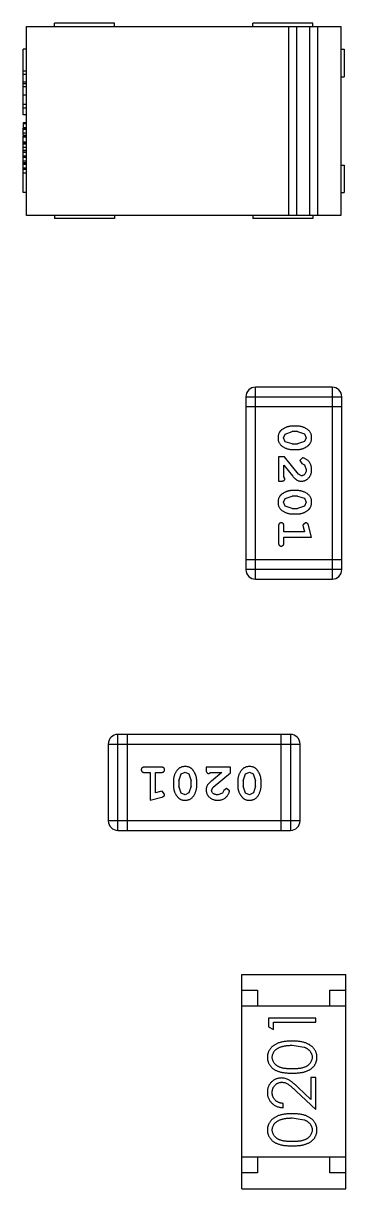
# Model space of a CAD drawing. Header units: inches. Extents: x 4.1 to 94, y -51.8 to -2.2.
# Drawn here: x 71.71 to 72.736, y -18.705 to -15.005 of the extents above; entities that cross this region are included whole.
import ezdxf

# ---------------------------------------------------------------- set-up
doc = ezdxf.new("R2010")
doc.units = ezdxf.units.IN
doc.header["$LTSCALE"] = 1.21
doc.header["$MEASUREMENT"] = 0
doc.layers.get('0').update_dxf_attribs({"linetype": 'CONTINUOUS'})

msp = doc.modelspace()

# ---------------------------------------------------------------- linework, layer by layer
at = {"color": 7, "linetype": 'Continuous'}
for p, q in [((71.7204, -15.6151), (71.7204, -15.0151)), ((71.7204, -15.0151), (72.7204, -15.0151)), ((71.8099, -15.0151), (71.8099, -15.0051)), ((72.0003, -15.0051), (71.8099, -15.0051)), ((72.0003, -15.0151), (72.0003, -15.0051)), ((72.4404, -15.0151), (72.4404, -15.0051)), ((72.6307, -15.0051), (72.4404, -15.0051)), ((72.5548, -15.6151), (72.5548, -15.0151)), ((72.579, -15.0151), (72.579, -15.6151)), ((72.6218, -15.6151), (72.6218, -15.0151)), ((72.6307, -15.0151), (72.6307, -15.0051)), ((72.646, -15.0151), (72.646, -15.6151)), ((72.7204, -15.0151), (72.7204, -15.6151)), ((71.7104, -15.2957), (71.7104, -15.0875)), ((71.7204, -15.0875), (71.7104, -15.0875)), ((72.7204, -15.0875), (72.7304, -15.0875)), ((72.7304, -15.0875), (72.7304, -15.1747)), ((71.7204, -15.1573), (71.7104, -15.1573)), ((71.7204, -15.1675), (71.7104, -15.1675)), ((71.7204, -15.1925), (71.7104, -15.1925)), ((71.7204, -15.1975), (71.7104, -15.1975)), ((71.7204, -15.207), (71.7104, -15.207)), ((72.7204, -15.1747), (72.7304, -15.1747)), ((71.7204, -15.233), (71.7104, -15.233)), ((71.7204, -15.2625), (71.7104, -15.2625)), ((71.7204, -15.2742), (71.7104, -15.2742)), ((71.7204, -15.2957), (71.7104, -15.2957)), ((71.7104, -15.3207), (71.7104, -15.3371)), ((71.7204, -15.3207), (71.7104, -15.3207)), ((71.7204, -15.3246), (71.7104, -15.3246)), ((71.7204, -15.3368), (71.7104, -15.3368)), ((71.7204, -15.3371), (71.7104, -15.3371)), ((71.7104, -15.3609), (71.7104, -15.338)), ((71.7204, -15.338), (71.7104, -15.338)), ((71.7204, -15.3424), (71.7104, -15.3424)), ((71.7204, -15.3536), (71.7104, -15.3536)), ((71.7204, -15.3609), (71.7104, -15.3609)), ((71.7104, -15.4522), (71.7104, -15.3635)), ((71.7204, -15.3635), (71.7104, -15.3635)), ((71.7204, -15.3659), (71.7104, -15.3659)), ((71.7204, -15.367), (71.7104, -15.367)), ((71.7204, -15.3827), (71.7104, -15.3827)), ((71.7204, -15.3834), (71.7104, -15.3834)), ((71.7204, -15.3844), (71.7104, -15.3844)), ((71.7204, -15.3892), (71.7104, -15.3892)), ((71.7104, -15.3979), (71.7204, -15.3979)), ((71.7204, -15.4094), (71.7104, -15.4094)), ((71.7204, -15.414), (71.7104, -15.414)), ((71.7204, -15.4157), (71.7104, -15.4157)), ((71.7204, -15.4273), (71.7104, -15.4273)), ((71.7204, -15.4315), (71.7104, -15.4315)), ((71.7204, -15.4431), (71.7104, -15.4431)), ((71.7204, -15.4476), (71.7104, -15.4476)), ((71.7204, -15.4522), (71.7104, -15.4522)), ((71.7104, -15.5428), (71.7104, -15.4539)), ((71.7204, -15.4539), (71.7104, -15.4539)), ((71.7204, -15.4655), (71.7104, -15.4655)), ((72.7204, -15.4556), (72.7304, -15.4556)), ((72.7304, -15.4556), (72.7304, -15.5428)), ((71.7204, -15.4697), (71.7104, -15.4697)), ((71.7204, -15.4813), (71.7104, -15.4813)), ((71.7204, -15.5428), (71.7104, -15.5428)), ((72.7204, -15.5428), (72.7304, -15.5428)), ((72.7204, -15.6151), (71.7204, -15.6151)), ((71.8099, -15.6151), (71.8099, -15.6251)), ((72.0003, -15.6251), (71.8099, -15.6251)), ((72.0003, -15.6151), (72.0003, -15.6251)), ((72.4404, -15.6151), (72.4404, -15.6251)), ((72.6307, -15.6251), (72.4404, -15.6251)), ((72.6307, -15.6151), (72.6307, -15.6251)), ((72.4487, -16.7699), (72.4487, -16.1603)), ((72.6926, -16.1603), (72.4487, -16.1603)), ((72.6926, -16.1603), (72.6926, -16.7699)), ((72.4183, -16.1908), (72.4183, -16.7394)), ((72.4183, -16.1908), (72.7231, -16.1908)), ((72.7231, -16.7394), (72.7231, -16.1908)), ((72.4183, -16.2213), (72.7231, -16.2213)), ((72.5376, -16.3213), (72.5429, -16.3092)), ((72.5429, -16.3092), (72.5652, -16.3015)), ((72.5827, -16.2842), (72.5649, -16.2842)), ((72.5824, -16.3015), (72.5652, -16.3015)), ((72.5824, -16.3015), (72.6042, -16.3088)), ((72.6042, -16.3088), (72.61, -16.3211)), ((72.5434, -16.3336), (72.5376, -16.3213)), ((72.5652, -16.3408), (72.5434, -16.3336)), ((72.5652, -16.3408), (72.5824, -16.3408)), ((72.6047, -16.3333), (72.5824, -16.3408)), ((72.61, -16.3211), (72.6047, -16.3333)), ((72.5219, -16.3817), (72.5219, -16.4588)), ((72.5408, -16.3817), (72.5219, -16.3817)), ((72.5858, -16.4368), (72.5408, -16.3817)), ((72.5649, -16.3581), (72.5827, -16.3581)), ((72.598, -16.3849), (72.5895, -16.3937)), ((72.5392, -16.4447), (72.5392, -16.4085)), ((72.5392, -16.4085), (72.5662, -16.4421)), ((72.5895, -16.3937), (72.5961, -16.4022)), ((72.5961, -16.4022), (72.6046, -16.4072)), ((72.6046, -16.4072), (72.61, -16.422)), ((72.5219, -16.4588), (72.5298, -16.4588)), ((72.5423, -16.4502), (72.5392, -16.4447)), ((72.5955, -16.4415), (72.5858, -16.4368)), ((72.5827, -16.4887), (72.5649, -16.4887)), ((72.5376, -16.5258), (72.5429, -16.5137)), ((72.5434, -16.5381), (72.5376, -16.5258)), ((72.5429, -16.5137), (72.5652, -16.506)), ((72.5652, -16.5454), (72.5434, -16.5381)), ((72.5824, -16.506), (72.5652, -16.506)), ((72.5824, -16.506), (72.6042, -16.5133)), ((72.6047, -16.5378), (72.5824, -16.5454)), ((72.6042, -16.5133), (72.61, -16.5256)), ((72.61, -16.5256), (72.6047, -16.5378)), ((72.5649, -16.5627), (72.5827, -16.5627)), ((72.5652, -16.5454), (72.5824, -16.5454)), ((72.5219, -16.602), (72.5219, -16.6539)), ((72.5392, -16.6193), (72.5392, -16.602)), ((72.6082, -16.591), (72.599, -16.5989)), ((72.599, -16.5989), (72.6, -16.6043)), ((72.6, -16.6043), (72.6042, -16.6193)), ((72.6273, -16.6366), (72.6174, -16.6)), ((72.6042, -16.6193), (72.5392, -16.6193)), ((72.5392, -16.6539), (72.5392, -16.6366)), ((72.5392, -16.6366), (72.6273, -16.6366)), ((72.7231, -16.709), (72.4183, -16.709)), ((72.7231, -16.7394), (72.4183, -16.7394)), ((72.4487, -16.7699), (72.6926, -16.7699)), ((72.0112, -17.5676), (72.0112, -17.2628)), ((72.5598, -17.2628), (72.0112, -17.2628)), ((72.0417, -17.5676), (72.0417, -17.2628)), ((72.5293, -17.2628), (72.5293, -17.5676)), ((72.5598, -17.2628), (72.5598, -17.5676)), ((71.9807, -17.2933), (71.9807, -17.5371)), ((71.9807, -17.2933), (72.5903, -17.2933)), ((72.5903, -17.5371), (72.5903, -17.2933)), ((72.1486, -17.3664), (72.0967, -17.3664)), ((72.0967, -17.3837), (72.114, -17.3837)), ((72.114, -17.3837), (72.114, -17.4718)), ((72.1313, -17.4487), (72.1313, -17.3837)), ((72.1313, -17.3837), (72.1486, -17.3837)), ((72.2053, -17.4098), (72.2125, -17.388)), ((72.2125, -17.388), (72.2248, -17.3822)), ((72.2248, -17.3822), (72.237, -17.3875)), ((72.237, -17.3875), (72.2446, -17.4098)), ((72.2918, -17.3664), (72.2918, -17.3743)), ((72.3689, -17.3664), (72.2918, -17.3664)), ((72.3004, -17.3869), (72.306, -17.3837)), ((72.306, -17.3837), (72.3421, -17.3837)), ((72.3421, -17.3837), (72.3086, -17.4108)), ((72.3139, -17.4303), (72.3689, -17.3853)), ((72.3689, -17.3853), (72.3689, -17.3664)), ((72.4098, -17.4098), (72.417, -17.388)), ((72.417, -17.388), (72.4293, -17.3822)), ((72.4293, -17.3822), (72.4415, -17.3875)), ((72.4415, -17.3875), (72.4491, -17.4098)), ((72.188, -17.4095), (72.188, -17.4272)), ((72.2053, -17.4098), (72.2053, -17.427)), ((72.2128, -17.4493), (72.2053, -17.427)), ((72.2446, -17.427), (72.2373, -17.4487)), ((72.2446, -17.427), (72.2446, -17.4098)), ((72.2619, -17.4272), (72.2619, -17.4095)), ((72.3925, -17.4095), (72.3925, -17.4272)), ((72.4098, -17.4098), (72.4098, -17.427)), ((72.4174, -17.4493), (72.4098, -17.427)), ((72.4491, -17.427), (72.4419, -17.4487)), ((72.4491, -17.427), (72.4491, -17.4098)), ((72.4664, -17.4272), (72.4664, -17.4095)), ((72.114, -17.4718), (72.1506, -17.462)), ((72.1463, -17.4446), (72.1313, -17.4487)), ((72.1518, -17.4435), (72.1463, -17.4446)), ((72.1596, -17.4528), (72.1518, -17.4435)), ((72.225, -17.4545), (72.2128, -17.4493)), ((72.2373, -17.4487), (72.225, -17.4545)), ((72.3091, -17.44), (72.3139, -17.4303)), ((72.3435, -17.4492), (72.3286, -17.4545)), ((72.3484, -17.4407), (72.3435, -17.4492)), ((72.3569, -17.4341), (72.3484, -17.4407)), ((72.3657, -17.4425), (72.3569, -17.4341)), ((72.4295, -17.4545), (72.4174, -17.4493)), ((72.4419, -17.4487), (72.4295, -17.4545)), ((72.5903, -17.5371), (71.9807, -17.5371)), ((72.0112, -17.5676), (72.5598, -17.5676)), ((72.4056, -18.7052), (72.4056, -18.0252)), ((72.4056, -18.0252), (72.7356, -18.0252)), ((72.7356, -18.7052), (72.7356, -18.0252)), ((72.4056, -18.0752), (72.4556, -18.0752)), ((72.4556, -18.0752), (72.4556, -18.1252)), ((72.6856, -18.1252), (72.6856, -18.0752)), ((72.6856, -18.0752), (72.7356, -18.0752)), ((72.7356, -18.1252), (72.4056, -18.1252)), ((72.4903, -18.1634), (72.4903, -18.1911)), ((72.6403, -18.1634), (72.4903, -18.1634)), ((72.6403, -18.1768), (72.6403, -18.1634)), ((72.4903, -18.1911), (72.5057, -18.1999)), ((72.5057, -18.1999), (72.5057, -18.1768)), ((72.5057, -18.1768), (72.6403, -18.1768)), ((72.5653, -18.2499), (72.6031, -18.2556)), ((72.625, -18.3518), (72.625, -18.4216)), ((72.6403, -18.3518), (72.625, -18.3518)), ((72.6403, -18.4537), (72.6403, -18.3518)), ((72.625, -18.4216), (72.5849, -18.3841)), ((72.5783, -18.3956), (72.6403, -18.4537)), ((72.5365, -18.448), (72.5365, -18.4345)), ((72.5653, -18.4807), (72.6031, -18.4863)), ((72.7356, -18.6052), (72.4056, -18.6052)), ((72.4556, -18.6052), (72.4556, -18.6552)), ((72.6856, -18.6552), (72.6856, -18.6052)), ((72.4556, -18.6552), (72.4056, -18.6552)), ((72.7356, -18.6552), (72.6856, -18.6552)), ((72.4056, -18.7052), (72.7356, -18.7052))]:
    msp.add_line(p, q, dxfattribs=at)
for centre, start, end in [((72.4487, -16.1908), 90, 180), ((72.6926, -16.1908), 0, 90), ((72.4487, -16.7394), 180, 270), ((72.6926, -16.7394), 270, 0), ((72.0112, -17.2933), 90, 180), ((72.5598, -17.2933), 0, 90), ((72.0112, -17.5371), 180, 270), ((72.5598, -17.5371), 270, 0)]:
    msp.add_arc(centre, 0.0305, start, end, dxfattribs=at)
for points, knots in [([(72.5649, -16.2842), (72.5639, -16.2842), (72.5617, -16.2843), (72.5586, -16.2846), (72.5554, -16.2851), (72.5523, -16.2858), (72.5493, -16.2866), (72.5463, -16.2878), (72.5433, -16.289), (72.5405, -16.2905), (72.5377, -16.2921), (72.5352, -16.2937), (72.5329, -16.2953), (72.5308, -16.297), (72.5289, -16.2987), (72.5272, -16.3004), (72.5258, -16.3021), (72.5242, -16.3045), (72.5226, -16.3077), (72.5213, -16.3119), (72.5205, -16.3164), (72.5204, -16.3196), (72.5203, -16.3213)], [0, 0, 0, 0, 0.049886, 0.09882, 0.148132, 0.19689, 0.246038, 0.295176, 0.345305, 0.395692, 0.445312, 0.491875, 0.535813, 0.577009, 0.616081, 0.652689, 0.687585, 0.720206, 0.785062, 0.85223, 0.923759, 1, 1, 1, 1]), ([(72.6273, -16.321), (72.6273, -16.3196), (72.6272, -16.3168), (72.6265, -16.3127), (72.6253, -16.3088), (72.6238, -16.3053), (72.6217, -16.302), (72.6192, -16.2989), (72.6162, -16.2961), (72.6128, -16.2937), (72.6092, -16.2915), (72.6056, -16.2895), (72.6019, -16.2879), (72.5981, -16.2866), (72.5943, -16.2855), (72.5905, -16.2848), (72.5866, -16.2843), (72.584, -16.2842), (72.5827, -16.2842)], [0, 0, 0, 0, 0.06692, 0.130834, 0.19258, 0.252759, 0.312631, 0.373411, 0.436359, 0.501894, 0.568244, 0.632472, 0.69556, 0.757163, 0.818592, 0.878885, 0.939235, 1, 1, 1, 1]), ([(72.5203, -16.3213), (72.5204, -16.3227), (72.5204, -16.3255), (72.5211, -16.3296), (72.5223, -16.3334), (72.5239, -16.337), (72.5259, -16.3403), (72.5284, -16.3434), (72.5313, -16.3462), (72.5347, -16.3486), (72.5383, -16.3508), (72.542, -16.3528), (72.5457, -16.3544), (72.5495, -16.3558), (72.5533, -16.3568), (72.5571, -16.3576), (72.561, -16.3581), (72.5636, -16.3581), (72.5649, -16.3581)], [0, 0, 0, 0, 0.067217, 0.131051, 0.19272, 0.252824, 0.312745, 0.373449, 0.436041, 0.501494, 0.567761, 0.632087, 0.695096, 0.757109, 0.817993, 0.878657, 0.939311, 1, 1, 1, 1]), ([(72.5827, -16.3581), (72.5838, -16.3581), (72.5859, -16.3581), (72.5891, -16.3578), (72.5922, -16.3573), (72.5953, -16.3566), (72.5984, -16.3557), (72.6014, -16.3546), (72.6044, -16.3533), (72.6072, -16.3518), (72.61, -16.3502), (72.6125, -16.3485), (72.6148, -16.3469), (72.617, -16.3452), (72.6188, -16.3435), (72.6205, -16.3418), (72.6219, -16.3401), (72.6234, -16.3377), (72.625, -16.3345), (72.6264, -16.3303), (72.6272, -16.3258), (72.6272, -16.3226), (72.6273, -16.321)], [0, 0, 0, 0, 0.049855, 0.099516, 0.148482, 0.19758, 0.246804, 0.296268, 0.346517, 0.397047, 0.446826, 0.49336, 0.537801, 0.579207, 0.617974, 0.654833, 0.689171, 0.722088, 0.786392, 0.853518, 0.924186, 1, 1, 1, 1]), ([(72.6273, -16.4222), (72.6272, -16.4205), (72.6271, -16.4171), (72.6263, -16.4122), (72.6248, -16.4074), (72.6228, -16.4029), (72.6204, -16.3988), (72.6175, -16.3951), (72.6143, -16.392), (72.6107, -16.3895), (72.6072, -16.3875), (72.6038, -16.386), (72.6008, -16.3851), (72.5989, -16.385), (72.598, -16.3849)], [0, 0, 0, 0, 0.098286, 0.193983, 0.289056, 0.384352, 0.477435, 0.566197, 0.652355, 0.737986, 0.818188, 0.887401, 0.94802, 1, 1, 1, 1]), ([(72.5945, -16.4588), (72.5956, -16.4588), (72.5978, -16.4587), (72.6011, -16.4583), (72.6042, -16.4574), (72.6072, -16.4563), (72.61, -16.4548), (72.6127, -16.4531), (72.6153, -16.451), (72.6178, -16.4486), (72.62, -16.4459), (72.622, -16.4431), (72.6236, -16.44), (72.625, -16.4368), (72.626, -16.4334), (72.6268, -16.4298), (72.6272, -16.426), (72.6273, -16.4235), (72.6273, -16.4222)], [0, 0, 0, 0, 0.060981, 0.120256, 0.178148, 0.236115, 0.293993, 0.352864, 0.413358, 0.476056, 0.539296, 0.602396, 0.665116, 0.728325, 0.792919, 0.859317, 0.928302, 1, 1, 1, 1]), ([(72.61, -16.422), (72.6099, -16.4234), (72.6099, -16.4261), (72.609, -16.4299), (72.6076, -16.4333), (72.6057, -16.4362), (72.6034, -16.4385), (72.601, -16.4403), (72.5983, -16.4413), (72.5964, -16.4415), (72.5955, -16.4415)], [0, 0, 0, 0, 0.156344, 0.299348, 0.4327, 0.561, 0.682299, 0.791883, 0.89611, 1, 1, 1, 1]), ([(72.5298, -16.4588), (72.5308, -16.4588), (72.5328, -16.4588), (72.5355, -16.4583), (72.5378, -16.4577), (72.5395, -16.4566), (72.5408, -16.4553), (72.5417, -16.4538), (72.5423, -16.452), (72.5423, -16.4508), (72.5423, -16.4502)], [0, 0, 0, 0, 0.1844, 0.34094, 0.473574, 0.586824, 0.690029, 0.789175, 0.890445, 1, 1, 1, 1]), ([(72.5662, -16.4421), (72.567, -16.4429), (72.5685, -16.4446), (72.5707, -16.447), (72.5728, -16.4491), (72.5748, -16.451), (72.5767, -16.4526), (72.5785, -16.454), (72.5801, -16.4551), (72.5821, -16.4562), (72.5847, -16.4573), (72.5879, -16.4582), (72.5912, -16.4587), (72.5934, -16.4588), (72.5945, -16.4588)], [0, 0, 0, 0, 0.103002, 0.197728, 0.285279, 0.365235, 0.437224, 0.502446, 0.560545, 0.611446, 0.707576, 0.80349, 0.900532, 1, 1, 1, 1]), ([(72.5649, -16.4887), (72.5639, -16.4887), (72.5617, -16.4888), (72.5586, -16.4891), (72.5554, -16.4896), (72.5523, -16.4903), (72.5493, -16.4911), (72.5463, -16.4923), (72.5433, -16.4935), (72.5405, -16.495), (72.5377, -16.4966), (72.5352, -16.4982), (72.5329, -16.4999), (72.5308, -16.5015), (72.5289, -16.5032), (72.5272, -16.5049), (72.5258, -16.5066), (72.5242, -16.509), (72.5226, -16.5122), (72.5213, -16.5164), (72.5205, -16.5209), (72.5204, -16.5241), (72.5203, -16.5258)], [0, 0, 0, 0, 0.049886, 0.09882, 0.148132, 0.19689, 0.246038, 0.295176, 0.345305, 0.395692, 0.445312, 0.491875, 0.535813, 0.577009, 0.616081, 0.652689, 0.687585, 0.720206, 0.785062, 0.85223, 0.923759, 1, 1, 1, 1]), ([(72.6273, -16.5255), (72.6273, -16.5241), (72.6272, -16.5213), (72.6265, -16.5172), (72.6253, -16.5134), (72.6238, -16.5098), (72.6217, -16.5065), (72.6192, -16.5034), (72.6162, -16.5006), (72.6128, -16.4982), (72.6092, -16.496), (72.6056, -16.4941), (72.6019, -16.4924), (72.5981, -16.4911), (72.5943, -16.49), (72.5905, -16.4893), (72.5866, -16.4888), (72.584, -16.4887), (72.5827, -16.4887)], [0, 0, 0, 0, 0.06692, 0.130834, 0.19258, 0.252759, 0.312631, 0.373411, 0.436359, 0.501894, 0.568244, 0.632472, 0.69556, 0.757163, 0.818592, 0.878885, 0.939235, 1, 1, 1, 1]), ([(72.5203, -16.5258), (72.5204, -16.5272), (72.5204, -16.53), (72.5211, -16.5341), (72.5223, -16.538), (72.5239, -16.5415), (72.5259, -16.5449), (72.5284, -16.5479), (72.5313, -16.5507), (72.5347, -16.5532), (72.5383, -16.5553), (72.542, -16.5573), (72.5457, -16.559), (72.5495, -16.5603), (72.5533, -16.5613), (72.5571, -16.5621), (72.561, -16.5626), (72.5636, -16.5626), (72.5649, -16.5627)], [0, 0, 0, 0, 0.067217, 0.131051, 0.19272, 0.252824, 0.312745, 0.373449, 0.436041, 0.501494, 0.567761, 0.632087, 0.695096, 0.757109, 0.817993, 0.878657, 0.939311, 1, 1, 1, 1]), ([(72.5827, -16.5627), (72.5838, -16.5626), (72.5859, -16.5626), (72.5891, -16.5623), (72.5922, -16.5618), (72.5953, -16.5611), (72.5984, -16.5602), (72.6014, -16.5591), (72.6044, -16.5578), (72.6072, -16.5563), (72.61, -16.5547), (72.6125, -16.553), (72.6148, -16.5514), (72.617, -16.5497), (72.6188, -16.548), (72.6205, -16.5463), (72.6219, -16.5446), (72.6234, -16.5422), (72.625, -16.539), (72.6264, -16.5349), (72.6272, -16.5303), (72.6272, -16.5272), (72.6273, -16.5255)], [0, 0, 0, 0, 0.049855, 0.099516, 0.148482, 0.19758, 0.246804, 0.296268, 0.346517, 0.397047, 0.446826, 0.49336, 0.537801, 0.579207, 0.617974, 0.654833, 0.689171, 0.722088, 0.786392, 0.853518, 0.924186, 1, 1, 1, 1]), ([(72.5305, -16.591), (72.5299, -16.591), (72.5288, -16.5911), (72.5271, -16.5916), (72.5256, -16.5924), (72.5242, -16.5936), (72.5231, -16.5951), (72.5224, -16.5971), (72.522, -16.5994), (72.5219, -16.6011), (72.5219, -16.602)], [0, 0, 0, 0, 0.115051, 0.223278, 0.329269, 0.437893, 0.554681, 0.682591, 0.83103, 1, 1, 1, 1]), ([(72.5392, -16.602), (72.5392, -16.6011), (72.5391, -16.5994), (72.5387, -16.5971), (72.5379, -16.5951), (72.5369, -16.5936), (72.5355, -16.5924), (72.534, -16.5916), (72.5323, -16.5911), (72.5312, -16.591), (72.5305, -16.591)], [0, 0, 0, 0, 0.169102, 0.317658, 0.446239, 0.563118, 0.671828, 0.776546, 0.884858, 1, 1, 1, 1]), ([(72.6174, -16.6), (72.6172, -16.5992), (72.6167, -16.5976), (72.6158, -16.5955), (72.6149, -16.5939), (72.6139, -16.5927), (72.6127, -16.5919), (72.6114, -16.5914), (72.6099, -16.591), (72.6088, -16.591), (72.6082, -16.591)], [0, 0, 0, 0, 0.187321, 0.344927, 0.475328, 0.579604, 0.674244, 0.773631, 0.882025, 1, 1, 1, 1]), ([(72.5219, -16.6539), (72.5219, -16.6548), (72.522, -16.6565), (72.5224, -16.6588), (72.5231, -16.6608), (72.5242, -16.6623), (72.5256, -16.6635), (72.5271, -16.6643), (72.5288, -16.6648), (72.5299, -16.6649), (72.5305, -16.6649)], [0, 0, 0, 0, 0.169012, 0.317488, 0.445429, 0.560977, 0.67065, 0.776666, 0.88492, 1, 1, 1, 1]), ([(72.5305, -16.6649), (72.5312, -16.6649), (72.5323, -16.6648), (72.534, -16.6643), (72.5355, -16.6635), (72.5368, -16.6623), (72.5379, -16.6608), (72.5387, -16.6588), (72.5391, -16.6565), (72.5392, -16.6548), (72.5392, -16.6539)], [0, 0, 0, 0, 0.11517, 0.223509, 0.328254, 0.438012, 0.553651, 0.682263, 0.830856, 1, 1, 1, 1]), ([(72.0967, -17.3664), (72.0958, -17.3665), (72.0941, -17.3665), (72.0918, -17.367), (72.0899, -17.3677), (72.0883, -17.3688), (72.0871, -17.3701), (72.0863, -17.3716), (72.0858, -17.3733), (72.0857, -17.3745), (72.0857, -17.3751)], [0, 0, 0, 0, 0.169012, 0.317488, 0.445429, 0.560977, 0.67065, 0.776666, 0.88492, 1, 1, 1, 1]), ([(72.0857, -17.3751), (72.0857, -17.3757), (72.0858, -17.3769), (72.0863, -17.3786), (72.0871, -17.3801), (72.0883, -17.3814), (72.0899, -17.3825), (72.0918, -17.3832), (72.0941, -17.3837), (72.0958, -17.3837), (72.0967, -17.3837)], [0, 0, 0, 0, 0.11517, 0.223509, 0.328254, 0.438012, 0.553651, 0.682263, 0.830856, 1, 1, 1, 1]), ([(72.1596, -17.3751), (72.1596, -17.3745), (72.1596, -17.3733), (72.159, -17.3716), (72.1582, -17.3701), (72.1571, -17.3688), (72.1555, -17.3677), (72.1535, -17.367), (72.1512, -17.3665), (72.1495, -17.3665), (72.1486, -17.3664)], [0, 0, 0, 0, 0.115051, 0.223278, 0.329269, 0.437893, 0.554681, 0.682591, 0.83103, 1, 1, 1, 1]), ([(72.1486, -17.3837), (72.1495, -17.3837), (72.1512, -17.3837), (72.1535, -17.3832), (72.1555, -17.3825), (72.1571, -17.3814), (72.1582, -17.3801), (72.159, -17.3786), (72.1596, -17.3769), (72.1596, -17.3757), (72.1596, -17.3751)], [0, 0, 0, 0, 0.169102, 0.317658, 0.446239, 0.563118, 0.671828, 0.776546, 0.884858, 1, 1, 1, 1]), ([(72.2249, -17.3649), (72.2234, -17.3649), (72.2206, -17.365), (72.2165, -17.3657), (72.2127, -17.3668), (72.2091, -17.3684), (72.2058, -17.3704), (72.2027, -17.373), (72.1999, -17.3759), (72.1975, -17.3793), (72.1953, -17.3829), (72.1933, -17.3866), (72.1917, -17.3903), (72.1903, -17.394), (72.1893, -17.3978), (72.1885, -17.4017), (72.1881, -17.4056), (72.188, -17.4082), (72.188, -17.4095)], [0, 0, 0, 0, 0.067217, 0.131051, 0.19272, 0.252824, 0.312745, 0.373449, 0.436041, 0.501494, 0.567761, 0.632087, 0.695096, 0.757109, 0.817993, 0.878657, 0.939311, 1, 1, 1, 1]), ([(72.2619, -17.4095), (72.2619, -17.4084), (72.2618, -17.4063), (72.2615, -17.4031), (72.2611, -17.4), (72.2604, -17.3969), (72.2595, -17.3938), (72.2583, -17.3909), (72.2571, -17.3879), (72.2556, -17.385), (72.254, -17.3823), (72.2524, -17.3797), (72.2508, -17.3774), (72.2491, -17.3753), (72.2474, -17.3734), (72.2457, -17.3718), (72.244, -17.3704), (72.2416, -17.3688), (72.2384, -17.3672), (72.2343, -17.3658), (72.2297, -17.365), (72.2265, -17.3649), (72.2249, -17.3649)], [0, 0, 0, 0, 0.049886, 0.09882, 0.148132, 0.19689, 0.246038, 0.295176, 0.345305, 0.395692, 0.445312, 0.491875, 0.535813, 0.577009, 0.616081, 0.652689, 0.687585, 0.720206, 0.785062, 0.85223, 0.923759, 1, 1, 1, 1]), ([(72.2918, -17.3743), (72.2918, -17.3754), (72.2919, -17.3774), (72.2923, -17.3801), (72.293, -17.3823), (72.294, -17.384), (72.2953, -17.3853), (72.2969, -17.3862), (72.2986, -17.3868), (72.2998, -17.3869), (72.3004, -17.3869)], [0, 0, 0, 0, 0.1844, 0.34094, 0.473574, 0.586824, 0.690029, 0.789175, 0.890445, 1, 1, 1, 1]), ([(72.4294, -17.3649), (72.4279, -17.3649), (72.4251, -17.365), (72.421, -17.3657), (72.4172, -17.3668), (72.4136, -17.3684), (72.4103, -17.3704), (72.4072, -17.373), (72.4044, -17.3759), (72.402, -17.3793), (72.3998, -17.3829), (72.3978, -17.3866), (72.3962, -17.3903), (72.3948, -17.394), (72.3938, -17.3978), (72.393, -17.4017), (72.3926, -17.4056), (72.3925, -17.4082), (72.3925, -17.4095)], [0, 0, 0, 0, 0.067217, 0.131051, 0.19272, 0.252824, 0.312745, 0.373449, 0.436041, 0.501494, 0.567761, 0.632087, 0.695096, 0.757109, 0.817993, 0.878657, 0.939311, 1, 1, 1, 1]), ([(72.4664, -17.4095), (72.4664, -17.4084), (72.4664, -17.4063), (72.466, -17.4031), (72.4656, -17.4), (72.4649, -17.3969), (72.464, -17.3938), (72.4629, -17.3909), (72.4616, -17.3879), (72.4601, -17.385), (72.4586, -17.3823), (72.4569, -17.3797), (72.4553, -17.3774), (72.4536, -17.3753), (72.4519, -17.3734), (72.4502, -17.3718), (72.4485, -17.3704), (72.4461, -17.3688), (72.443, -17.3672), (72.4388, -17.3658), (72.4342, -17.365), (72.431, -17.3649), (72.4294, -17.3649)], [0, 0, 0, 0, 0.049886, 0.09882, 0.148132, 0.19689, 0.246038, 0.295176, 0.345305, 0.395692, 0.445312, 0.491875, 0.535813, 0.577009, 0.616081, 0.652689, 0.687585, 0.720206, 0.785062, 0.85223, 0.923759, 1, 1, 1, 1]), ([(72.3086, -17.4108), (72.3077, -17.4116), (72.306, -17.413), (72.3036, -17.4153), (72.3015, -17.4174), (72.2996, -17.4194), (72.298, -17.4212), (72.2967, -17.423), (72.2955, -17.4246), (72.2944, -17.4267), (72.2934, -17.4292), (72.2924, -17.4324), (72.2919, -17.4357), (72.2918, -17.4379), (72.2918, -17.4391)], [0, 0, 0, 0, 0.103002, 0.197728, 0.285279, 0.365235, 0.437224, 0.502446, 0.560545, 0.611446, 0.707576, 0.80349, 0.900532, 1, 1, 1, 1]), ([(72.1506, -17.462), (72.1515, -17.4617), (72.153, -17.4612), (72.1551, -17.4604), (72.1567, -17.4595), (72.1579, -17.4585), (72.1587, -17.4573), (72.1593, -17.4559), (72.1596, -17.4544), (72.1596, -17.4534), (72.1596, -17.4528)], [0, 0, 0, 0, 0.187321, 0.344927, 0.475328, 0.579604, 0.674244, 0.773631, 0.882025, 1, 1, 1, 1]), ([(72.188, -17.4272), (72.188, -17.4283), (72.188, -17.4304), (72.1883, -17.4336), (72.1889, -17.4368), (72.1895, -17.4399), (72.1904, -17.4429), (72.1916, -17.4459), (72.1928, -17.4489), (72.1943, -17.4518), (72.1959, -17.4545), (72.1976, -17.4571), (72.1992, -17.4594), (72.2009, -17.4615), (72.2026, -17.4634), (72.2043, -17.465), (72.2061, -17.4664), (72.2084, -17.468), (72.2116, -17.4696), (72.2158, -17.4709), (72.2203, -17.4717), (72.2235, -17.4718), (72.2251, -17.4718)], [0, 0, 0, 0, 0.049855, 0.099516, 0.148482, 0.19758, 0.246804, 0.296268, 0.346517, 0.397047, 0.446826, 0.49336, 0.537801, 0.579207, 0.617974, 0.654833, 0.689171, 0.722088, 0.786392, 0.853518, 0.924186, 1, 1, 1, 1]), ([(72.2251, -17.4718), (72.2265, -17.4718), (72.2294, -17.4717), (72.2334, -17.471), (72.2373, -17.4699), (72.2409, -17.4683), (72.2441, -17.4662), (72.2472, -17.4637), (72.25, -17.4608), (72.2524, -17.4574), (72.2546, -17.4538), (72.2566, -17.4501), (72.2582, -17.4464), (72.2596, -17.4426), (72.2606, -17.4388), (72.2614, -17.435), (72.2618, -17.4311), (72.2619, -17.4285), (72.2619, -17.4272)], [0, 0, 0, 0, 0.06692, 0.130834, 0.19258, 0.252759, 0.312631, 0.373411, 0.436359, 0.501894, 0.568244, 0.632472, 0.69556, 0.757163, 0.818592, 0.878885, 0.939235, 1, 1, 1, 1]), ([(72.2918, -17.4391), (72.2918, -17.4402), (72.2919, -17.4424), (72.2924, -17.4456), (72.2932, -17.4487), (72.2943, -17.4517), (72.2958, -17.4546), (72.2976, -17.4573), (72.2997, -17.4599), (72.3021, -17.4623), (72.3047, -17.4645), (72.3076, -17.4665), (72.3106, -17.4682), (72.3138, -17.4695), (72.3172, -17.4705), (72.3208, -17.4713), (72.3246, -17.4718), (72.3272, -17.4718), (72.3285, -17.4718)], [0, 0, 0, 0, 0.060981, 0.120256, 0.178148, 0.236115, 0.293993, 0.352864, 0.413358, 0.476056, 0.539296, 0.602396, 0.665116, 0.728325, 0.792919, 0.859317, 0.928302, 1, 1, 1, 1]), ([(72.3286, -17.4545), (72.3272, -17.4545), (72.3245, -17.4544), (72.3207, -17.4536), (72.3173, -17.4522), (72.3144, -17.4503), (72.3121, -17.448), (72.3103, -17.4455), (72.3093, -17.4428), (72.3092, -17.4409), (72.3091, -17.44)], [0, 0, 0, 0, 0.156344, 0.299348, 0.4327, 0.561, 0.682299, 0.791883, 0.89611, 1, 1, 1, 1]), ([(72.3285, -17.4718), (72.3302, -17.4718), (72.3335, -17.4717), (72.3385, -17.4708), (72.3432, -17.4694), (72.3477, -17.4674), (72.3518, -17.465), (72.3555, -17.4621), (72.3586, -17.4589), (72.3612, -17.4553), (72.3631, -17.4517), (72.3646, -17.4484), (72.3655, -17.4454), (72.3657, -17.4434), (72.3657, -17.4425)], [0, 0, 0, 0, 0.098286, 0.193983, 0.289056, 0.384352, 0.477435, 0.566197, 0.652355, 0.737986, 0.818188, 0.887401, 0.94802, 1, 1, 1, 1]), ([(72.3925, -17.4272), (72.3925, -17.4283), (72.3925, -17.4304), (72.3928, -17.4336), (72.3934, -17.4368), (72.394, -17.4399), (72.395, -17.4429), (72.3961, -17.4459), (72.3974, -17.4489), (72.3989, -17.4518), (72.4005, -17.4545), (72.4021, -17.4571), (72.4038, -17.4594), (72.4054, -17.4615), (72.4071, -17.4634), (72.4088, -17.465), (72.4106, -17.4664), (72.4129, -17.468), (72.4161, -17.4696), (72.4203, -17.4709), (72.4248, -17.4717), (72.428, -17.4718), (72.4296, -17.4718)], [0, 0, 0, 0, 0.049855, 0.099516, 0.148482, 0.19758, 0.246804, 0.296268, 0.346517, 0.397047, 0.446826, 0.49336, 0.537801, 0.579207, 0.617974, 0.654833, 0.689171, 0.722088, 0.786392, 0.853518, 0.924186, 1, 1, 1, 1]), ([(72.4296, -17.4718), (72.4311, -17.4718), (72.4339, -17.4717), (72.4379, -17.471), (72.4418, -17.4699), (72.4454, -17.4683), (72.4487, -17.4662), (72.4517, -17.4637), (72.4545, -17.4608), (72.457, -17.4574), (72.4592, -17.4538), (72.4611, -17.4501), (72.4627, -17.4464), (72.4641, -17.4426), (72.4651, -17.4388), (72.4659, -17.435), (72.4663, -17.4311), (72.4664, -17.4285), (72.4664, -17.4272)], [0, 0, 0, 0, 0.06692, 0.130834, 0.19258, 0.252759, 0.312631, 0.373411, 0.436359, 0.501894, 0.568244, 0.632472, 0.69556, 0.757163, 0.818592, 0.878885, 0.939235, 1, 1, 1, 1]), ([(72.5654, -18.2364), (72.5631, -18.2365), (72.5586, -18.2365), (72.552, -18.2368), (72.5458, -18.2373), (72.54, -18.2381), (72.5345, -18.239), (72.5294, -18.2402), (72.5246, -18.2416), (72.5202, -18.2432), (72.5161, -18.245), (72.5123, -18.2469), (72.5087, -18.2491), (72.5054, -18.2513), (72.5024, -18.2537), (72.4996, -18.2563), (72.4971, -18.259), (72.4949, -18.2619), (72.4929, -18.2649), (72.4912, -18.2679), (72.4897, -18.2711), (72.4886, -18.2744), (72.4876, -18.2777), (72.487, -18.2811), (72.4866, -18.2846), (72.4865, -18.287), (72.4865, -18.2882)], [0, 0, 0, 0, 0.065278, 0.127205, 0.186168, 0.241675, 0.294115, 0.343609, 0.390387, 0.434463, 0.476646, 0.517002, 0.555936, 0.593716, 0.630057, 0.665601, 0.700745, 0.734917, 0.768681, 0.802087, 0.834849, 0.867433, 0.900138, 0.932806, 0.966212, 1, 1, 1, 1]), ([(72.6442, -18.2882), (72.6442, -18.287), (72.6441, -18.2846), (72.6437, -18.2811), (72.643, -18.2777), (72.6421, -18.2743), (72.6409, -18.2711), (72.6395, -18.2679), (72.6377, -18.2648), (72.6357, -18.2618), (72.6335, -18.2589), (72.6309, -18.2562), (72.6282, -18.2536), (72.6251, -18.2512), (72.6218, -18.2489), (72.6182, -18.2468), (72.6144, -18.2449), (72.6104, -18.2431), (72.606, -18.2415), (72.6012, -18.2402), (72.5961, -18.239), (72.5907, -18.238), (72.5849, -18.2374), (72.5787, -18.2368), (72.5722, -18.2365), (72.5677, -18.2365), (72.5654, -18.2364)], [0, 0, 0, 0, 0.033824, 0.067298, 0.10028, 0.133019, 0.165736, 0.198792, 0.232372, 0.266409, 0.301016, 0.336196, 0.371972, 0.408574, 0.446394, 0.485225, 0.525372, 0.567224, 0.611081, 0.65775, 0.70702, 0.759235, 0.814484, 0.873227, 0.934937, 1, 1, 1, 1]), ([(72.5019, -18.2878), (72.502, -18.2861), (72.5021, -18.2828), (72.5034, -18.278), (72.5055, -18.2733), (72.5079, -18.2696), (72.5102, -18.2667), (72.5122, -18.2647), (72.5144, -18.2627), (72.5169, -18.2609), (72.5196, -18.2592), (72.5225, -18.2577), (72.5257, -18.2562), (72.5291, -18.2549), (72.5328, -18.2537), (72.5367, -18.2527), (72.5409, -18.2518), (72.5453, -18.2511), (72.5499, -18.2506), (72.5548, -18.2501), (72.56, -18.25), (72.5635, -18.2499), (72.5653, -18.2499)], [0, 0, 0, 0, 0.059689, 0.119507, 0.181075, 0.246162, 0.279894, 0.314468, 0.350403, 0.387474, 0.426147, 0.466624, 0.508745, 0.553328, 0.600058, 0.649177, 0.700552, 0.754894, 0.811825, 0.871514, 0.934319, 1, 1, 1, 1]), ([(72.6031, -18.2556), (72.6041, -18.256), (72.6061, -18.2567), (72.6091, -18.2581), (72.6118, -18.2595), (72.6143, -18.2611), (72.6166, -18.2629), (72.6188, -18.2647), (72.6207, -18.2667), (72.6229, -18.2695), (72.6253, -18.2732), (72.6273, -18.2779), (72.6286, -18.2828), (72.6287, -18.2861), (72.6288, -18.2878)], [0, 0, 0, 0, 0.075949, 0.148549, 0.218996, 0.286119, 0.351826, 0.416074, 0.478265, 0.540325, 0.660405, 0.774606, 0.887187, 1, 1, 1, 1]), ([(72.4865, -18.2882), (72.4865, -18.2894), (72.4866, -18.2917), (72.487, -18.2952), (72.4876, -18.2985), (72.4886, -18.3018), (72.4897, -18.3051), (72.4912, -18.3082), (72.4929, -18.3112), (72.4949, -18.3142), (72.4971, -18.317), (72.4995, -18.3196), (72.5022, -18.3221), (72.5052, -18.3244), (72.5084, -18.3266), (72.5118, -18.3286), (72.5156, -18.3304), (72.5195, -18.3321), (72.5238, -18.3336), (72.5285, -18.3348), (72.5336, -18.336), (72.5392, -18.3368), (72.5451, -18.3375), (72.5515, -18.338), (72.5583, -18.3383), (72.563, -18.3383), (72.5654, -18.3384)], [0, 0, 0, 0, 0.033742, 0.066533, 0.099153, 0.13154, 0.164087, 0.196563, 0.229707, 0.263315, 0.297504, 0.331686, 0.366482, 0.4021, 0.438958, 0.476748, 0.515985, 0.556589, 0.599519, 0.645765, 0.695487, 0.748721, 0.805687, 0.866754, 0.931405, 1, 1, 1, 1]), ([(72.5653, -18.3249), (72.5633, -18.3249), (72.5594, -18.3249), (72.5538, -18.3246), (72.5485, -18.3243), (72.5436, -18.3238), (72.539, -18.3232), (72.5349, -18.3223), (72.5312, -18.3214), (72.5277, -18.3203), (72.5246, -18.3191), (72.5217, -18.3177), (72.519, -18.3162), (72.5165, -18.3146), (72.5142, -18.3129), (72.5121, -18.311), (72.5101, -18.3089), (72.5079, -18.3061), (72.5055, -18.3023), (72.5034, -18.2976), (72.5021, -18.2927), (72.502, -18.2894), (72.5019, -18.2878)], [0, 0, 0, 0, 0.073302, 0.142286, 0.206253, 0.266017, 0.321612, 0.372532, 0.419497, 0.462398, 0.502825, 0.541489, 0.579034, 0.615143, 0.650298, 0.684912, 0.718701, 0.752189, 0.817245, 0.879117, 0.939613, 1, 1, 1, 1]), ([(72.6288, -18.2878), (72.6287, -18.2894), (72.6286, -18.2927), (72.6273, -18.2976), (72.6252, -18.3023), (72.6228, -18.3061), (72.6205, -18.3089), (72.6186, -18.311), (72.6164, -18.3129), (72.6141, -18.3147), (72.6116, -18.3163), (72.6089, -18.3178), (72.606, -18.3191), (72.6029, -18.3204), (72.5995, -18.3215), (72.5957, -18.3224), (72.5916, -18.3231), (72.5871, -18.3238), (72.5822, -18.3243), (72.5769, -18.3246), (72.5712, -18.3249), (72.5673, -18.3249), (72.5653, -18.3249)], [0, 0, 0, 0, 0.060034, 0.120278, 0.182348, 0.247919, 0.281641, 0.315701, 0.350322, 0.385703, 0.421819, 0.459196, 0.497866, 0.538301, 0.58121, 0.628183, 0.679403, 0.734699, 0.794074, 0.858416, 0.927049, 1, 1, 1, 1]), ([(72.5654, -18.3384), (72.5678, -18.3383), (72.5724, -18.3383), (72.5792, -18.338), (72.5855, -18.3375), (72.5915, -18.3368), (72.597, -18.3359), (72.6022, -18.3348), (72.6069, -18.3335), (72.6112, -18.332), (72.6152, -18.3303), (72.619, -18.3284), (72.6224, -18.3264), (72.6256, -18.3242), (72.6286, -18.322), (72.6313, -18.3195), (72.6338, -18.3168), (72.636, -18.314), (72.6379, -18.3111), (72.6396, -18.3081), (72.641, -18.305), (72.6421, -18.3018), (72.6431, -18.2985), (72.6437, -18.2952), (72.6441, -18.2917), (72.6442, -18.2894), (72.6442, -18.2882)], [0, 0, 0, 0, 0.068113, 0.132564, 0.193427, 0.250218, 0.303569, 0.353576, 0.400235, 0.443586, 0.484619, 0.524292, 0.56238, 0.599049, 0.63494, 0.669782, 0.704009, 0.737842, 0.771098, 0.803896, 0.836415, 0.868639, 0.900715, 0.933378, 0.966213, 1, 1, 1, 1]), ([(72.5311, -18.3537), (72.5296, -18.3538), (72.5267, -18.3539), (72.5224, -18.3544), (72.5182, -18.3555), (72.5142, -18.3568), (72.5104, -18.3586), (72.5067, -18.3608), (72.5031, -18.3633), (72.4997, -18.3662), (72.4966, -18.3694), (72.4939, -18.373), (72.4916, -18.3767), (72.4897, -18.3807), (72.4883, -18.385), (72.4873, -18.3895), (72.4866, -18.3942), (72.4865, -18.3974), (72.4865, -18.3991)], [0, 0, 0, 0, 0.06271, 0.123347, 0.183401, 0.242828, 0.302097, 0.36242, 0.423725, 0.487032, 0.550491, 0.612709, 0.674265, 0.73617, 0.799211, 0.863483, 0.930525, 1, 1, 1, 1]), ([(72.5019, -18.3997), (72.5019, -18.3986), (72.502, -18.3964), (72.5024, -18.3932), (72.5031, -18.3901), (72.5041, -18.3871), (72.5054, -18.3843), (72.5069, -18.3816), (72.5087, -18.379), (72.5108, -18.3766), (72.5131, -18.3744), (72.5155, -18.3725), (72.518, -18.3709), (72.5207, -18.3695), (72.5234, -18.3685), (72.5263, -18.3678), (72.5293, -18.3673), (72.5313, -18.3672), (72.5323, -18.3672)], [0, 0, 0, 0, 0.068027, 0.133505, 0.19695, 0.26027, 0.322741, 0.384982, 0.448465, 0.513424, 0.578224, 0.640011, 0.700094, 0.760067, 0.819012, 0.877878, 0.938035, 1, 1, 1, 1]), ([(72.5849, -18.3841), (72.5834, -18.3827), (72.5804, -18.3799), (72.576, -18.3759), (72.5719, -18.3724), (72.568, -18.3692), (72.5644, -18.3663), (72.561, -18.3639), (72.5579, -18.3618), (72.554, -18.3594), (72.5493, -18.3571), (72.5434, -18.3552), (72.5373, -18.354), (72.5332, -18.3538), (72.5311, -18.3537)], [0, 0, 0, 0, 0.09953, 0.192079, 0.277712, 0.357454, 0.429648, 0.495771, 0.555538, 0.608657, 0.707578, 0.804328, 0.901298, 1, 1, 1, 1]), ([(72.5323, -18.3672), (72.5339, -18.3673), (72.5372, -18.3674), (72.5419, -18.3684), (72.5466, -18.3701), (72.5504, -18.3721), (72.5535, -18.3742), (72.5562, -18.376), (72.5591, -18.3784), (72.5624, -18.381), (72.566, -18.3841), (72.5698, -18.3876), (72.5739, -18.3914), (72.5768, -18.3942), (72.5783, -18.3956)], [0, 0, 0, 0, 0.088014, 0.174976, 0.2638, 0.355443, 0.406413, 0.465519, 0.533076, 0.609353, 0.693899, 0.787171, 0.889197, 1, 1, 1, 1]), ([(72.4865, -18.3991), (72.4865, -18.4007), (72.4866, -18.404), (72.4873, -18.4089), (72.4884, -18.4135), (72.4899, -18.4179), (72.4919, -18.4221), (72.4944, -18.4261), (72.4972, -18.43), (72.5005, -18.4335), (72.5041, -18.4368), (72.508, -18.4397), (72.5122, -18.4421), (72.5166, -18.4441), (72.5212, -18.4458), (72.5261, -18.4469), (72.5312, -18.4477), (72.5347, -18.4479), (72.5365, -18.448)], [0, 0, 0, 0, 0.06445, 0.126725, 0.187421, 0.247417, 0.306749, 0.366595, 0.427749, 0.490235, 0.553031, 0.614805, 0.676505, 0.738096, 0.801021, 0.864897, 0.931209, 1, 1, 1, 1]), ([(72.5365, -18.4345), (72.5352, -18.4344), (72.5326, -18.4341), (72.5288, -18.4334), (72.5252, -18.4324), (72.5219, -18.4312), (72.5188, -18.4297), (72.516, -18.428), (72.5133, -18.426), (72.511, -18.4237), (72.5088, -18.4212), (72.5069, -18.4186), (72.5054, -18.4158), (72.5041, -18.4129), (72.5031, -18.4098), (72.5024, -18.4066), (72.502, -18.4032), (72.5019, -18.4009), (72.5019, -18.3997)], [0, 0, 0, 0, 0.073648, 0.143686, 0.210962, 0.275557, 0.338064, 0.399311, 0.4594, 0.51934, 0.579024, 0.637809, 0.695959, 0.754122, 0.813113, 0.873453, 0.935561, 1, 1, 1, 1]), ([(72.5654, -18.4672), (72.5631, -18.4672), (72.5586, -18.4673), (72.552, -18.4676), (72.5458, -18.4681), (72.54, -18.4689), (72.5345, -18.4698), (72.5294, -18.471), (72.5246, -18.4724), (72.5202, -18.474), (72.5161, -18.4758), (72.5123, -18.4777), (72.5087, -18.4798), (72.5054, -18.4821), (72.5024, -18.4845), (72.4996, -18.487), (72.4971, -18.4898), (72.4949, -18.4926), (72.4929, -18.4956), (72.4912, -18.4987), (72.4897, -18.5019), (72.4886, -18.5051), (72.4876, -18.5085), (72.487, -18.5119), (72.4866, -18.5154), (72.4865, -18.5178), (72.4865, -18.519)], [0, 0, 0, 0, 0.065278, 0.127205, 0.186168, 0.241675, 0.294115, 0.343609, 0.390387, 0.434463, 0.476646, 0.517002, 0.555936, 0.593716, 0.630057, 0.665601, 0.700745, 0.734917, 0.768681, 0.802087, 0.834849, 0.867433, 0.900138, 0.932806, 0.966212, 1, 1, 1, 1]), ([(72.5019, -18.5185), (72.502, -18.5169), (72.5021, -18.5136), (72.5034, -18.5087), (72.5055, -18.5041), (72.5079, -18.5003), (72.5102, -18.4975), (72.5122, -18.4954), (72.5144, -18.4935), (72.5169, -18.4917), (72.5196, -18.49), (72.5225, -18.4884), (72.5257, -18.487), (72.5291, -18.4857), (72.5328, -18.4845), (72.5367, -18.4834), (72.5409, -18.4826), (72.5453, -18.4819), (72.5499, -18.4814), (72.5548, -18.4809), (72.56, -18.4807), (72.5635, -18.4807), (72.5653, -18.4807)], [0, 0, 0, 0, 0.059689, 0.119507, 0.181075, 0.246162, 0.279894, 0.314468, 0.350403, 0.387474, 0.426147, 0.466624, 0.508745, 0.553328, 0.600058, 0.649177, 0.700552, 0.754894, 0.811825, 0.871514, 0.934319, 1, 1, 1, 1]), ([(72.6442, -18.519), (72.6442, -18.5178), (72.6441, -18.5154), (72.6437, -18.5119), (72.643, -18.5085), (72.6421, -18.5051), (72.6409, -18.5019), (72.6395, -18.4986), (72.6377, -18.4956), (72.6357, -18.4925), (72.6335, -18.4897), (72.6309, -18.4869), (72.6282, -18.4843), (72.6251, -18.4819), (72.6218, -18.4797), (72.6182, -18.4776), (72.6144, -18.4757), (72.6104, -18.4739), (72.606, -18.4723), (72.6012, -18.471), (72.5961, -18.4698), (72.5907, -18.4688), (72.5849, -18.4681), (72.5787, -18.4676), (72.5722, -18.4673), (72.5677, -18.4672), (72.5654, -18.4672)], [0, 0, 0, 0, 0.033824, 0.067298, 0.10028, 0.133019, 0.165736, 0.198792, 0.232372, 0.266409, 0.301016, 0.336196, 0.371972, 0.408574, 0.446394, 0.485225, 0.525372, 0.567224, 0.611081, 0.65775, 0.70702, 0.759235, 0.814484, 0.873227, 0.934937, 1, 1, 1, 1]), ([(72.6031, -18.4863), (72.6041, -18.4867), (72.6061, -18.4875), (72.6091, -18.4888), (72.6118, -18.4903), (72.6143, -18.4919), (72.6166, -18.4936), (72.6188, -18.4955), (72.6207, -18.4975), (72.6229, -18.5003), (72.6253, -18.504), (72.6273, -18.5087), (72.6286, -18.5135), (72.6287, -18.5169), (72.6288, -18.5185)], [0, 0, 0, 0, 0.075949, 0.148549, 0.218996, 0.286119, 0.351826, 0.416074, 0.478265, 0.540325, 0.660405, 0.774606, 0.887187, 1, 1, 1, 1]), ([(72.4865, -18.519), (72.4865, -18.5202), (72.4866, -18.5225), (72.487, -18.5259), (72.4876, -18.5293), (72.4886, -18.5326), (72.4897, -18.5358), (72.4912, -18.5389), (72.4929, -18.542), (72.4949, -18.5449), (72.4971, -18.5477), (72.4995, -18.5504), (72.5022, -18.5529), (72.5052, -18.5552), (72.5084, -18.5573), (72.5118, -18.5594), (72.5156, -18.5612), (72.5195, -18.5629), (72.5238, -18.5643), (72.5285, -18.5656), (72.5336, -18.5667), (72.5392, -18.5676), (72.5451, -18.5683), (72.5515, -18.5688), (72.5583, -18.5691), (72.563, -18.5691), (72.5654, -18.5691)], [0, 0, 0, 0, 0.033742, 0.066533, 0.099153, 0.13154, 0.164087, 0.196563, 0.229707, 0.263315, 0.297504, 0.331686, 0.366482, 0.4021, 0.438958, 0.476748, 0.515985, 0.556589, 0.599519, 0.645765, 0.695487, 0.748721, 0.805687, 0.866754, 0.931405, 1, 1, 1, 1]), ([(72.5653, -18.5557), (72.5633, -18.5557), (72.5594, -18.5556), (72.5538, -18.5554), (72.5485, -18.555), (72.5436, -18.5545), (72.539, -18.5539), (72.5349, -18.5531), (72.5312, -18.5522), (72.5277, -18.5511), (72.5246, -18.5499), (72.5217, -18.5485), (72.519, -18.547), (72.5165, -18.5454), (72.5142, -18.5436), (72.5121, -18.5417), (72.5101, -18.5397), (72.5079, -18.5369), (72.5055, -18.5331), (72.5034, -18.5284), (72.5021, -18.5235), (72.502, -18.5202), (72.5019, -18.5185)], [0, 0, 0, 0, 0.073302, 0.142286, 0.206253, 0.266017, 0.321612, 0.372532, 0.419497, 0.462398, 0.502825, 0.541489, 0.579034, 0.615143, 0.650298, 0.684912, 0.718701, 0.752189, 0.817245, 0.879117, 0.939613, 1, 1, 1, 1]), ([(72.6288, -18.5185), (72.6287, -18.5202), (72.6286, -18.5235), (72.6273, -18.5284), (72.6252, -18.5331), (72.6228, -18.5369), (72.6205, -18.5397), (72.6186, -18.5418), (72.6164, -18.5437), (72.6141, -18.5454), (72.6116, -18.5471), (72.6089, -18.5485), (72.606, -18.5499), (72.6029, -18.5511), (72.5995, -18.5522), (72.5957, -18.5531), (72.5916, -18.5539), (72.5871, -18.5546), (72.5822, -18.555), (72.5769, -18.5554), (72.5712, -18.5556), (72.5673, -18.5557), (72.5653, -18.5557)], [0, 0, 0, 0, 0.060034, 0.120278, 0.182348, 0.247919, 0.281641, 0.315701, 0.350322, 0.385703, 0.421819, 0.459196, 0.497866, 0.538301, 0.58121, 0.628183, 0.679403, 0.734699, 0.794074, 0.858416, 0.927049, 1, 1, 1, 1]), ([(72.5654, -18.5691), (72.5678, -18.5691), (72.5724, -18.5691), (72.5792, -18.5688), (72.5855, -18.5683), (72.5915, -18.5676), (72.597, -18.5667), (72.6022, -18.5656), (72.6069, -18.5643), (72.6112, -18.5628), (72.6152, -18.5611), (72.619, -18.5592), (72.6224, -18.5572), (72.6256, -18.555), (72.6286, -18.5527), (72.6313, -18.5503), (72.6338, -18.5476), (72.636, -18.5448), (72.6379, -18.5419), (72.6396, -18.5389), (72.641, -18.5358), (72.6421, -18.5326), (72.6431, -18.5293), (72.6437, -18.5259), (72.6441, -18.5225), (72.6442, -18.5202), (72.6442, -18.519)], [0, 0, 0, 0, 0.068113, 0.132564, 0.193427, 0.250218, 0.303569, 0.353576, 0.400235, 0.443586, 0.484619, 0.524292, 0.56238, 0.599049, 0.63494, 0.669782, 0.704009, 0.737842, 0.771098, 0.803896, 0.836415, 0.868639, 0.900715, 0.933378, 0.966213, 1, 1, 1, 1])]:
    msp.add_open_spline(points, degree=3, knots=knots, dxfattribs=at)

doc.saveas('drawing.dxf')
